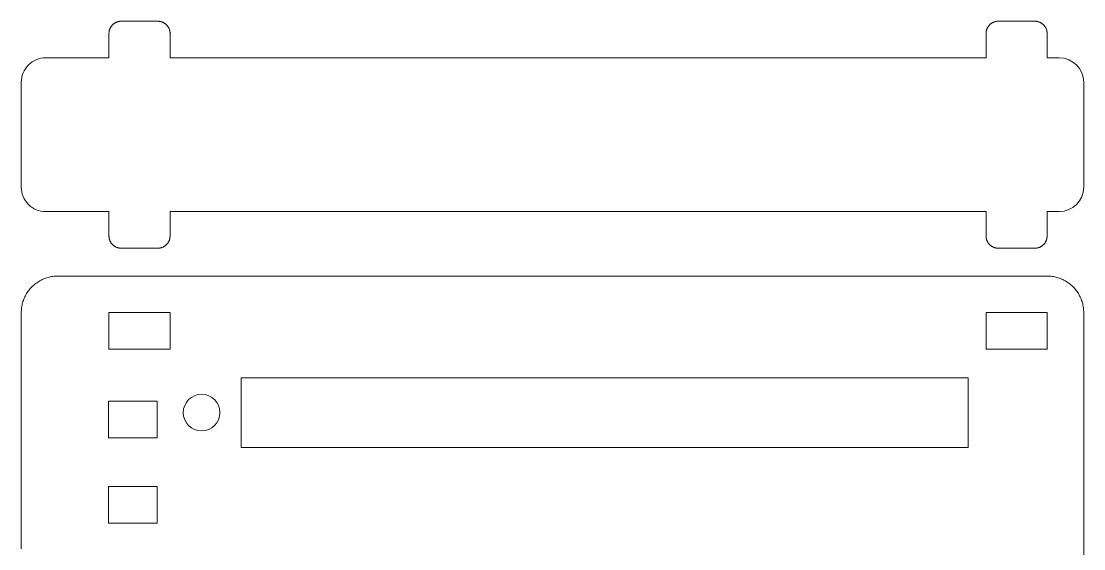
# Model space of a CAD drawing. Header units: millimetres. Extents: x 0 to 177, y 0 to 92.
# Drawn here: x 0 to 87, y 48.3 to 91.5 of the extents above; entities that cross this region are included whole.
import ezdxf

# ---------------------------------------------------------------- set-up
doc = ezdxf.new("R2010")
doc.units = ezdxf.units.MM
doc.header["$MEASUREMENT"] = 0
doc.layers.add('layer 1', color=7, linetype='Continuous')

msp = doc.modelspace()

# ---------------------------------------------------------------- linework, layer by layer
at = {"layer": 'layer 1', "lineweight": 9}
for points in [[(7.607, 91.3591), (7.607, 91.3591), (7.5794, 91.3389), (7.5794, 91.3389)], [(7.6352, 91.3783), (7.6352, 91.3783), (7.607, 91.3591), (7.607, 91.3591)], [(7.6641, 91.3965), (7.6641, 91.3965), (7.6352, 91.3783), (7.6352, 91.3783)], [(7.6935, 91.4138), (7.6935, 91.4138), (7.6641, 91.3965), (7.6641, 91.3965)], [(7.7236, 91.43), (7.7236, 91.43), (7.6935, 91.4138), (7.6935, 91.4138)], [(7.7542, 91.4452), (7.7542, 91.4452), (7.7236, 91.43), (7.7236, 91.43)], [(7.7852, 91.4593), (7.7852, 91.4593), (7.7542, 91.4452), (7.7542, 91.4452)], [(7.8168, 91.4724), (7.8168, 91.4724), (7.7852, 91.4593), (7.7852, 91.4593)], [(7.8488, 91.4844), (7.8488, 91.4844), (7.8168, 91.4724), (7.8168, 91.4724)], [(7.8811, 91.4952), (7.8811, 91.4952), (7.8488, 91.4844), (7.8488, 91.4844)], [(7.9138, 91.505), (7.9138, 91.505), (7.8811, 91.4952), (7.8811, 91.4952)], [(7.9469, 91.5137), (7.9469, 91.5137), (7.9138, 91.505), (7.9138, 91.505)], [(7.9802, 91.5212), (7.9802, 91.5212), (7.9469, 91.5137), (7.9469, 91.5137)], [(8.0137, 91.5276), (8.0137, 91.5276), (7.9802, 91.5212), (7.9802, 91.5212)], [(8.0475, 91.5328), (8.0475, 91.5328), (8.0137, 91.5276), (8.0137, 91.5276)], [(8.0814, 91.5369), (8.0814, 91.5369), (8.0475, 91.5328), (8.0475, 91.5328)], [(8.1154, 91.5398), (8.1154, 91.5398), (8.0814, 91.5369), (8.0814, 91.5369)], [(8.1495, 91.5415), (8.1495, 91.5415), (8.1154, 91.5398), (8.1154, 91.5398)], [(8.1836, 91.5421), (8.1836, 91.5421), (8.1495, 91.5415), (8.1495, 91.5415)], [(11.1836, 91.5421), (11.1836, 91.5421), (8.1836, 91.5421), (8.1836, 91.5421)], [(11.2178, 91.5415), (11.2178, 91.5415), (11.1836, 91.5421), (11.1836, 91.5421)], [(11.2519, 91.5398), (11.2519, 91.5398), (11.2178, 91.5415), (11.2178, 91.5415)], [(11.2859, 91.5369), (11.2859, 91.5369), (11.2519, 91.5398), (11.2519, 91.5398)], [(11.3198, 91.5328), (11.3198, 91.5328), (11.2859, 91.5369), (11.2859, 91.5369)], [(11.3535, 91.5276), (11.3535, 91.5276), (11.3198, 91.5328), (11.3198, 91.5328)], [(11.3871, 91.5212), (11.3871, 91.5212), (11.3535, 91.5276), (11.3535, 91.5276)], [(11.4204, 91.5137), (11.4204, 91.5137), (11.3871, 91.5212), (11.3871, 91.5212)], [(11.4534, 91.505), (11.4534, 91.505), (11.4204, 91.5137), (11.4204, 91.5137)], [(11.4862, 91.4952), (11.4862, 91.4952), (11.4534, 91.505), (11.4534, 91.505)], [(11.5185, 91.4844), (11.5185, 91.4844), (11.4862, 91.4952), (11.4862, 91.4952)], [(11.5505, 91.4724), (11.5505, 91.4724), (11.5185, 91.4844), (11.5185, 91.4844)], [(11.582, 91.4593), (11.582, 91.4593), (11.5505, 91.4724), (11.5505, 91.4724)], [(11.6131, 91.4452), (11.6131, 91.4452), (11.582, 91.4593), (11.582, 91.4593)], [(11.6437, 91.43), (11.6437, 91.43), (11.6131, 91.4452), (11.6131, 91.4452)], [(11.6737, 91.4138), (11.6737, 91.4138), (11.6437, 91.43), (11.6437, 91.43)], [(11.7032, 91.3965), (11.7032, 91.3965), (11.6737, 91.4138), (11.6737, 91.4138)], [(11.7321, 91.3783), (11.7321, 91.3783), (11.7032, 91.3965), (11.7032, 91.3965)], [(11.7603, 91.3591), (11.7603, 91.3591), (11.7321, 91.3783), (11.7321, 91.3783)], [(11.7879, 91.3389), (11.7879, 91.3389), (11.7603, 91.3591), (11.7603, 91.3591)], [(79.4234, 91.3591), (79.4234, 91.3591), (79.3958, 91.3389), (79.3958, 91.3389)], [(79.4516, 91.3783), (79.4516, 91.3783), (79.4234, 91.3591), (79.4234, 91.3591)], [(79.4805, 91.3965), (79.4805, 91.3965), (79.4516, 91.3783), (79.4516, 91.3783)], [(79.5099, 91.4138), (79.5099, 91.4138), (79.4805, 91.3965), (79.4805, 91.3965)], [(79.54, 91.43), (79.54, 91.43), (79.5099, 91.4138), (79.5099, 91.4138)], [(79.5706, 91.4452), (79.5706, 91.4452), (79.54, 91.43), (79.54, 91.43)], [(79.6016, 91.4593), (79.6016, 91.4593), (79.5706, 91.4452), (79.5706, 91.4452)], [(79.6332, 91.4724), (79.6332, 91.4724), (79.6016, 91.4593), (79.6016, 91.4593)], [(79.6652, 91.4844), (79.6652, 91.4844), (79.6332, 91.4724), (79.6332, 91.4724)], [(79.6975, 91.4952), (79.6975, 91.4952), (79.6652, 91.4844), (79.6652, 91.4844)], [(79.7303, 91.505), (79.7303, 91.505), (79.6975, 91.4952), (79.6975, 91.4952)], [(79.7633, 91.5137), (79.7633, 91.5137), (79.7303, 91.505), (79.7303, 91.505)], [(79.7966, 91.5212), (79.7966, 91.5212), (79.7633, 91.5137), (79.7633, 91.5137)], [(79.8301, 91.5276), (79.8301, 91.5276), (79.7966, 91.5212), (79.7966, 91.5212)], [(79.8639, 91.5328), (79.8639, 91.5328), (79.8301, 91.5276), (79.8301, 91.5276)], [(79.8978, 91.5369), (79.8978, 91.5369), (79.8639, 91.5328), (79.8639, 91.5328)], [(79.9318, 91.5398), (79.9318, 91.5398), (79.8978, 91.5369), (79.8978, 91.5369)], [(79.9659, 91.5415), (79.9659, 91.5415), (79.9318, 91.5398), (79.9318, 91.5398)], [(80, 91.5421), (80, 91.5421), (79.9659, 91.5415), (79.9659, 91.5415)], [(83, 91.5421), (83, 91.5421), (80, 91.5421), (80, 91.5421)], [(83.0342, 91.5415), (83.0342, 91.5415), (83, 91.5421), (83, 91.5421)], [(83.0683, 91.5398), (83.0683, 91.5398), (83.0342, 91.5415), (83.0342, 91.5415)], [(83.1023, 91.5369), (83.1023, 91.5369), (83.0683, 91.5398), (83.0683, 91.5398)], [(83.1362, 91.5328), (83.1362, 91.5328), (83.1023, 91.5369), (83.1023, 91.5369)], [(83.17, 91.5276), (83.17, 91.5276), (83.1362, 91.5328), (83.1362, 91.5328)], [(83.2035, 91.5212), (83.2035, 91.5212), (83.17, 91.5276), (83.17, 91.5276)], [(83.2368, 91.5137), (83.2368, 91.5137), (83.2035, 91.5212), (83.2035, 91.5212)], [(83.2698, 91.505), (83.2698, 91.505), (83.2368, 91.5137), (83.2368, 91.5137)], [(83.3026, 91.4952), (83.3026, 91.4952), (83.2698, 91.505), (83.2698, 91.505)], [(83.3349, 91.4844), (83.3349, 91.4844), (83.3026, 91.4952), (83.3026, 91.4952)], [(83.3669, 91.4724), (83.3669, 91.4724), (83.3349, 91.4844), (83.3349, 91.4844)], [(83.3985, 91.4593), (83.3985, 91.4593), (83.3669, 91.4724), (83.3669, 91.4724)], [(83.4295, 91.4452), (83.4295, 91.4452), (83.3985, 91.4593), (83.3985, 91.4593)], [(83.4601, 91.43), (83.4601, 91.43), (83.4295, 91.4452), (83.4295, 91.4452)], [(83.4902, 91.4138), (83.4902, 91.4138), (83.4601, 91.43), (83.4601, 91.43)], [(83.5196, 91.3965), (83.5196, 91.3965), (83.4902, 91.4138), (83.4902, 91.4138)], [(83.5485, 91.3783), (83.5485, 91.3783), (83.5196, 91.3965), (83.5196, 91.3965)], [(83.5767, 91.3591), (83.5767, 91.3591), (83.5485, 91.3783), (83.5485, 91.3783)], [(83.6043, 91.3389), (83.6043, 91.3389), (83.5767, 91.3591), (83.5767, 91.3591)], [(7.1842, 90.5762), (7.1842, 90.5762), (7.1836, 90.5421), (7.1836, 90.5421)], [(7.1836, 90.5421), (7.1836, 90.5421), (7.1836, 88.5421), (7.1836, 88.5421)], [(7.186, 90.6103), (7.186, 90.6103), (7.1842, 90.5762), (7.1842, 90.5762)], [(7.1889, 90.6444), (7.1889, 90.6444), (7.186, 90.6103), (7.186, 90.6103)], [(7.193, 90.6783), (7.193, 90.6783), (7.1889, 90.6444), (7.1889, 90.6444)], [(7.1982, 90.712), (7.1982, 90.712), (7.193, 90.6783), (7.193, 90.6783)], [(7.2046, 90.7456), (7.2046, 90.7456), (7.1982, 90.712), (7.1982, 90.712)], [(7.2121, 90.7789), (7.2121, 90.7789), (7.2046, 90.7456), (7.2046, 90.7456)], [(7.2207, 90.8119), (7.2207, 90.8119), (7.2121, 90.7789), (7.2121, 90.7789)], [(7.2305, 90.8446), (7.2305, 90.8446), (7.2207, 90.8119), (7.2207, 90.8119)], [(7.2414, 90.877), (7.2414, 90.877), (7.2305, 90.8446), (7.2305, 90.8446)], [(7.2534, 90.909), (7.2534, 90.909), (7.2414, 90.877), (7.2414, 90.877)], [(7.2664, 90.9405), (7.2664, 90.9405), (7.2534, 90.909), (7.2534, 90.909)], [(7.2806, 90.9716), (7.2806, 90.9716), (7.2664, 90.9405), (7.2664, 90.9405)], [(7.2958, 91.0022), (7.2958, 91.0022), (7.2806, 90.9716), (7.2806, 90.9716)], [(7.312, 91.0322), (7.312, 91.0322), (7.2958, 91.0022), (7.2958, 91.0022)], [(7.3292, 91.0617), (7.3292, 91.0617), (7.312, 91.0322), (7.312, 91.0322)], [(7.3475, 91.0906), (7.3475, 91.0906), (7.3292, 91.0617), (7.3292, 91.0617)], [(7.3667, 91.1188), (7.3667, 91.1188), (7.3475, 91.0906), (7.3475, 91.0906)], [(7.3868, 91.1463), (7.3868, 91.1463), (7.3667, 91.1188), (7.3667, 91.1188)], [(7.4079, 91.1732), (7.4079, 91.1732), (7.3868, 91.1463), (7.3868, 91.1463)], [(7.4299, 91.1993), (7.4299, 91.1993), (7.4079, 91.1732), (7.4079, 91.1732)], [(7.4528, 91.2247), (7.4528, 91.2247), (7.4299, 91.1993), (7.4299, 91.1993)], [(7.4765, 91.2492), (7.4765, 91.2492), (7.4528, 91.2247), (7.4528, 91.2247)], [(7.5011, 91.2729), (7.5011, 91.2729), (7.4765, 91.2492), (7.4765, 91.2492)], [(7.5264, 91.2958), (7.5264, 91.2958), (7.5011, 91.2729), (7.5011, 91.2729)], [(7.5526, 91.3178), (7.5526, 91.3178), (7.5264, 91.2958), (7.5264, 91.2958)], [(7.5794, 91.3389), (7.5794, 91.3389), (7.5526, 91.3178), (7.5526, 91.3178)], [(11.8147, 91.3178), (11.8147, 91.3178), (11.7879, 91.3389), (11.7879, 91.3389)], [(11.8408, 91.2958), (11.8408, 91.2958), (11.8147, 91.3178), (11.8147, 91.3178)], [(11.8662, 91.2729), (11.8662, 91.2729), (11.8408, 91.2958), (11.8408, 91.2958)], [(11.8907, 91.2492), (11.8907, 91.2492), (11.8662, 91.2729), (11.8662, 91.2729)], [(11.9145, 91.2247), (11.9145, 91.2247), (11.8907, 91.2492), (11.8907, 91.2492)], [(11.9374, 91.1993), (11.9374, 91.1993), (11.9145, 91.2247), (11.9145, 91.2247)], [(11.9594, 91.1732), (11.9594, 91.1732), (11.9374, 91.1993), (11.9374, 91.1993)], [(11.9804, 91.1463), (11.9804, 91.1463), (11.9594, 91.1732), (11.9594, 91.1732)], [(12.0006, 91.1188), (12.0006, 91.1188), (11.9804, 91.1463), (11.9804, 91.1463)], [(12.0198, 91.0906), (12.0198, 91.0906), (12.0006, 91.1188), (12.0006, 91.1188)], [(12.0381, 91.0617), (12.0381, 91.0617), (12.0198, 91.0906), (12.0198, 91.0906)], [(12.0553, 91.0322), (12.0553, 91.0322), (12.0381, 91.0617), (12.0381, 91.0617)], [(12.0715, 91.0022), (12.0715, 91.0022), (12.0553, 91.0322), (12.0553, 91.0322)], [(12.0867, 90.9716), (12.0867, 90.9716), (12.0715, 91.0022), (12.0715, 91.0022)], [(12.1009, 90.9405), (12.1009, 90.9405), (12.0867, 90.9716), (12.0867, 90.9716)], [(12.1139, 90.909), (12.1139, 90.909), (12.1009, 90.9405), (12.1009, 90.9405)], [(12.1259, 90.877), (12.1259, 90.877), (12.1139, 90.909), (12.1139, 90.909)], [(12.1368, 90.8446), (12.1368, 90.8446), (12.1259, 90.877), (12.1259, 90.877)], [(12.1466, 90.8119), (12.1466, 90.8119), (12.1368, 90.8446), (12.1368, 90.8446)], [(12.1552, 90.7789), (12.1552, 90.7789), (12.1466, 90.8119), (12.1466, 90.8119)], [(12.1627, 90.7456), (12.1627, 90.7456), (12.1552, 90.7789), (12.1552, 90.7789)], [(12.1691, 90.712), (12.1691, 90.712), (12.1627, 90.7456), (12.1627, 90.7456)], [(12.1743, 90.6783), (12.1743, 90.6783), (12.1691, 90.712), (12.1691, 90.712)], [(12.1784, 90.6444), (12.1784, 90.6444), (12.1743, 90.6783), (12.1743, 90.6783)], [(12.1813, 90.6103), (12.1813, 90.6103), (12.1784, 90.6444), (12.1784, 90.6444)], [(12.1831, 90.5762), (12.1831, 90.5762), (12.1813, 90.6103), (12.1813, 90.6103)], [(12.1836, 90.5421), (12.1836, 90.5421), (12.1831, 90.5762), (12.1831, 90.5762)], [(12.1836, 88.5421), (12.1836, 88.5421), (12.1836, 90.5421), (12.1836, 90.5421)], [(79.0006, 90.5762), (79.0006, 90.5762), (79, 90.5421), (79, 90.5421)], [(79, 90.5421), (79, 90.5421), (79, 88.5421), (79, 88.5421)], [(79.0024, 90.6103), (79.0024, 90.6103), (79.0006, 90.5762), (79.0006, 90.5762)], [(79.0053, 90.6444), (79.0053, 90.6444), (79.0024, 90.6103), (79.0024, 90.6103)], [(79.0094, 90.6783), (79.0094, 90.6783), (79.0053, 90.6444), (79.0053, 90.6444)], [(79.0146, 90.712), (79.0146, 90.712), (79.0094, 90.6783), (79.0094, 90.6783)], [(79.021, 90.7456), (79.021, 90.7456), (79.0146, 90.712), (79.0146, 90.712)], [(79.0285, 90.7789), (79.0285, 90.7789), (79.021, 90.7456), (79.021, 90.7456)], [(79.0371, 90.8119), (79.0371, 90.8119), (79.0285, 90.7789), (79.0285, 90.7789)], [(79.0469, 90.8446), (79.0469, 90.8446), (79.0371, 90.8119), (79.0371, 90.8119)], [(79.0578, 90.877), (79.0578, 90.877), (79.0469, 90.8446), (79.0469, 90.8446)], [(79.0698, 90.909), (79.0698, 90.909), (79.0578, 90.877), (79.0578, 90.877)], [(79.0828, 90.9405), (79.0828, 90.9405), (79.0698, 90.909), (79.0698, 90.909)], [(79.097, 90.9716), (79.097, 90.9716), (79.0828, 90.9405), (79.0828, 90.9405)], [(79.1122, 91.0022), (79.1122, 91.0022), (79.097, 90.9716), (79.097, 90.9716)], [(79.1284, 91.0322), (79.1284, 91.0322), (79.1122, 91.0022), (79.1122, 91.0022)], [(79.1456, 91.0617), (79.1456, 91.0617), (79.1284, 91.0322), (79.1284, 91.0322)], [(79.1639, 91.0906), (79.1639, 91.0906), (79.1456, 91.0617), (79.1456, 91.0617)], [(79.1831, 91.1188), (79.1831, 91.1188), (79.1639, 91.0906), (79.1639, 91.0906)], [(79.2032, 91.1463), (79.2032, 91.1463), (79.1831, 91.1188), (79.1831, 91.1188)], [(79.2243, 91.1732), (79.2243, 91.1732), (79.2032, 91.1463), (79.2032, 91.1463)], [(79.2463, 91.1993), (79.2463, 91.1993), (79.2243, 91.1732), (79.2243, 91.1732)], [(79.2692, 91.2247), (79.2692, 91.2247), (79.2463, 91.1993), (79.2463, 91.1993)], [(79.2929, 91.2492), (79.2929, 91.2492), (79.2692, 91.2247), (79.2692, 91.2247)], [(79.3175, 91.2729), (79.3175, 91.2729), (79.2929, 91.2492), (79.2929, 91.2492)], [(79.3428, 91.2958), (79.3428, 91.2958), (79.3175, 91.2729), (79.3175, 91.2729)], [(79.369, 91.3178), (79.369, 91.3178), (79.3428, 91.2958), (79.3428, 91.2958)], [(79.3958, 91.3389), (79.3958, 91.3389), (79.369, 91.3178), (79.369, 91.3178)], [(83.6311, 91.3178), (83.6311, 91.3178), (83.6043, 91.3389), (83.6043, 91.3389)], [(83.6573, 91.2958), (83.6573, 91.2958), (83.6311, 91.3178), (83.6311, 91.3178)], [(83.6826, 91.2729), (83.6826, 91.2729), (83.6573, 91.2958), (83.6573, 91.2958)], [(83.7072, 91.2492), (83.7072, 91.2492), (83.6826, 91.2729), (83.6826, 91.2729)], [(83.7309, 91.2247), (83.7309, 91.2247), (83.7072, 91.2492), (83.7072, 91.2492)], [(83.7538, 91.1993), (83.7538, 91.1993), (83.7309, 91.2247), (83.7309, 91.2247)], [(83.7758, 91.1732), (83.7758, 91.1732), (83.7538, 91.1993), (83.7538, 91.1993)], [(83.7969, 91.1463), (83.7969, 91.1463), (83.7758, 91.1732), (83.7758, 91.1732)], [(83.817, 91.1188), (83.817, 91.1188), (83.7969, 91.1463), (83.7969, 91.1463)], [(83.8362, 91.0906), (83.8362, 91.0906), (83.817, 91.1188), (83.817, 91.1188)], [(83.8545, 91.0617), (83.8545, 91.0617), (83.8362, 91.0906), (83.8362, 91.0906)], [(83.8717, 91.0322), (83.8717, 91.0322), (83.8545, 91.0617), (83.8545, 91.0617)], [(83.8879, 91.0022), (83.8879, 91.0022), (83.8717, 91.0322), (83.8717, 91.0322)], [(83.9031, 90.9716), (83.9031, 90.9716), (83.8879, 91.0022), (83.8879, 91.0022)], [(83.9173, 90.9405), (83.9173, 90.9405), (83.9031, 90.9716), (83.9031, 90.9716)], [(83.9303, 90.909), (83.9303, 90.909), (83.9173, 90.9405), (83.9173, 90.9405)], [(83.9423, 90.877), (83.9423, 90.877), (83.9303, 90.909), (83.9303, 90.909)], [(83.9532, 90.8446), (83.9532, 90.8446), (83.9423, 90.877), (83.9423, 90.877)], [(83.963, 90.8119), (83.963, 90.8119), (83.9532, 90.8446), (83.9532, 90.8446)], [(83.9716, 90.7789), (83.9716, 90.7789), (83.963, 90.8119), (83.963, 90.8119)], [(83.9791, 90.7456), (83.9791, 90.7456), (83.9716, 90.7789), (83.9716, 90.7789)], [(83.9855, 90.712), (83.9855, 90.712), (83.9791, 90.7456), (83.9791, 90.7456)], [(83.9907, 90.6783), (83.9907, 90.6783), (83.9855, 90.712), (83.9855, 90.712)], [(83.9948, 90.6444), (83.9948, 90.6444), (83.9907, 90.6783), (83.9907, 90.6783)], [(83.9977, 90.6103), (83.9977, 90.6103), (83.9948, 90.6444), (83.9948, 90.6444)], [(83.9995, 90.5762), (83.9995, 90.5762), (83.9977, 90.6103), (83.9977, 90.6103)], [(84, 90.5421), (84, 90.5421), (83.9995, 90.5762), (83.9995, 90.5762)], [(84, 88.5421), (84, 88.5421), (84, 90.5421), (84, 90.5421)], [(7.1836, 88.5421), (7.1836, 88.5421), (2.0001, 88.5421), (2.0001, 88.5421)], [(79, 88.5421), (79, 88.5421), (12.1836, 88.5421), (12.1836, 88.5421)], [(85.0001, 88.5421), (85.0001, 88.5421), (84, 88.5421), (84, 88.5421)], [(87.0001, 86.5421), (87.0001, 87.6467), (86.1046, 88.5421), (85.0001, 88.5421)], [(0.0001, 86.5421), (0.0001, 86.5421), (0, 77.9421), (0, 77.9421)], [(87, 77.9421), (87, 77.9421), (87.0001, 86.5421), (87.0001, 86.5421)], [(85, 75.9421), (86.1046, 75.9421), (87, 76.8375), (87, 77.9421)], [(2, 75.9421), (2, 75.9421), (7.1836, 75.9421), (7.1836, 75.9421)], [(7.1836, 75.9421), (7.1836, 75.9421), (7.1836, 73.9421), (7.1836, 73.9421)], [(12.1836, 73.9421), (12.1836, 73.9421), (12.1836, 75.9421), (12.1836, 75.9421)], [(12.1836, 75.9421), (12.1836, 75.9421), (79, 75.9421), (79, 75.9421)], [(79, 75.9421), (79, 75.9421), (79, 73.9421), (79, 73.9421)], [(84.0001, 73.9421), (84.0001, 73.9421), (84, 75.9421), (84, 75.9421)], [(84, 75.9421), (84, 75.9421), (85, 75.9421), (85, 75.9421)], [(7.1836, 73.9421), (7.1836, 73.9421), (7.1842, 73.908), (7.1842, 73.908)], [(7.1842, 73.908), (7.1842, 73.908), (7.186, 73.8739), (7.186, 73.8739)], [(7.186, 73.8739), (7.186, 73.8739), (7.1889, 73.8398), (7.1889, 73.8398)], [(7.1889, 73.8398), (7.1889, 73.8398), (7.193, 73.8059), (7.193, 73.8059)], [(7.193, 73.8059), (7.193, 73.8059), (7.1982, 73.7722), (7.1982, 73.7722)], [(7.1982, 73.7722), (7.1982, 73.7722), (7.2046, 73.7386), (7.2046, 73.7386)], [(7.2046, 73.7386), (7.2046, 73.7386), (7.2121, 73.7053), (7.2121, 73.7053)], [(7.2121, 73.7053), (7.2121, 73.7053), (7.2207, 73.6723), (7.2207, 73.6723)], [(7.2207, 73.6723), (7.2207, 73.6723), (7.2305, 73.6396), (7.2305, 73.6396)], [(7.2305, 73.6396), (7.2305, 73.6396), (7.2414, 73.6072), (7.2414, 73.6072)], [(7.2414, 73.6072), (7.2414, 73.6072), (7.2534, 73.5752), (7.2534, 73.5752)], [(7.2534, 73.5752), (7.2534, 73.5752), (7.2664, 73.5437), (7.2664, 73.5437)], [(7.2664, 73.5437), (7.2664, 73.5437), (7.2806, 73.5126), (7.2806, 73.5126)], [(7.2806, 73.5126), (7.2806, 73.5126), (7.2958, 73.482), (7.2958, 73.482)], [(7.2958, 73.482), (7.2958, 73.482), (7.312, 73.452), (7.312, 73.452)], [(7.312, 73.452), (7.312, 73.452), (7.3292, 73.4225), (7.3292, 73.4225)], [(7.3292, 73.4225), (7.3292, 73.4225), (7.3475, 73.3936), (7.3475, 73.3936)], [(7.3475, 73.3936), (7.3475, 73.3936), (7.3667, 73.3654), (7.3667, 73.3654)], [(7.3667, 73.3654), (7.3667, 73.3654), (7.3868, 73.3379), (7.3868, 73.3379)], [(7.3868, 73.3379), (7.3868, 73.3379), (7.4079, 73.311), (7.4079, 73.311)], [(7.4079, 73.311), (7.4079, 73.311), (7.4299, 73.2849), (7.4299, 73.2849)], [(7.4299, 73.2849), (7.4299, 73.2849), (7.4528, 73.2595), (7.4528, 73.2595)], [(7.4528, 73.2595), (7.4528, 73.2595), (7.4765, 73.235), (7.4765, 73.235)], [(7.4765, 73.235), (7.4765, 73.235), (7.5011, 73.2113), (7.5011, 73.2113)], [(7.5011, 73.2113), (7.5011, 73.2113), (7.5264, 73.1884), (7.5264, 73.1884)], [(7.5264, 73.1884), (7.5264, 73.1884), (7.5526, 73.1664), (7.5526, 73.1664)], [(7.5526, 73.1664), (7.5526, 73.1664), (7.5794, 73.1453), (7.5794, 73.1453)], [(7.5794, 73.1453), (7.5794, 73.1453), (7.607, 73.1251), (7.607, 73.1251)], [(7.607, 73.1251), (7.607, 73.1251), (7.6352, 73.1059), (7.6352, 73.1059)], [(7.6352, 73.1059), (7.6352, 73.1059), (7.6641, 73.0877), (7.6641, 73.0877)], [(7.6641, 73.0877), (7.6641, 73.0877), (7.6935, 73.0704), (7.6935, 73.0704)], [(11.6737, 73.0704), (11.6737, 73.0704), (11.7032, 73.0877), (11.7032, 73.0877)], [(11.7032, 73.0877), (11.7032, 73.0877), (11.7321, 73.1059), (11.7321, 73.1059)], [(11.7321, 73.1059), (11.7321, 73.1059), (11.7603, 73.1251), (11.7603, 73.1251)], [(11.7603, 73.1251), (11.7603, 73.1251), (11.7879, 73.1453), (11.7879, 73.1453)], [(11.7879, 73.1453), (11.7879, 73.1453), (11.8147, 73.1664), (11.8147, 73.1664)], [(11.8147, 73.1664), (11.8147, 73.1664), (11.8408, 73.1884), (11.8408, 73.1884)], [(11.8408, 73.1884), (11.8408, 73.1884), (11.8662, 73.2113), (11.8662, 73.2113)], [(11.8662, 73.2113), (11.8662, 73.2113), (11.8907, 73.235), (11.8907, 73.235)], [(11.8907, 73.235), (11.8907, 73.235), (11.9145, 73.2595), (11.9145, 73.2595)], [(11.9145, 73.2595), (11.9145, 73.2595), (11.9374, 73.2849), (11.9374, 73.2849)], [(11.9374, 73.2849), (11.9374, 73.2849), (11.9594, 73.311), (11.9594, 73.311)], [(11.9594, 73.311), (11.9594, 73.311), (11.9804, 73.3379), (11.9804, 73.3379)], [(11.9804, 73.3379), (11.9804, 73.3379), (12.0006, 73.3654), (12.0006, 73.3654)], [(12.0006, 73.3654), (12.0006, 73.3654), (12.0198, 73.3936), (12.0198, 73.3936)], [(12.0198, 73.3936), (12.0198, 73.3936), (12.0381, 73.4225), (12.0381, 73.4225)], [(12.0381, 73.4225), (12.0381, 73.4225), (12.0553, 73.452), (12.0553, 73.452)], [(12.0553, 73.452), (12.0553, 73.452), (12.0715, 73.482), (12.0715, 73.482)], [(12.0715, 73.482), (12.0715, 73.482), (12.0867, 73.5126), (12.0867, 73.5126)], [(12.0867, 73.5126), (12.0867, 73.5126), (12.1009, 73.5437), (12.1009, 73.5437)], [(12.1009, 73.5437), (12.1009, 73.5437), (12.1139, 73.5752), (12.1139, 73.5752)], [(12.1139, 73.5752), (12.1139, 73.5752), (12.1259, 73.6072), (12.1259, 73.6072)], [(12.1259, 73.6072), (12.1259, 73.6072), (12.1368, 73.6396), (12.1368, 73.6396)], [(12.1368, 73.6396), (12.1368, 73.6396), (12.1466, 73.6723), (12.1466, 73.6723)], [(12.1466, 73.6723), (12.1466, 73.6723), (12.1552, 73.7053), (12.1552, 73.7053)], [(12.1552, 73.7053), (12.1552, 73.7053), (12.1627, 73.7386), (12.1627, 73.7386)], [(12.1627, 73.7386), (12.1627, 73.7386), (12.1691, 73.7722), (12.1691, 73.7722)], [(12.1691, 73.7722), (12.1691, 73.7722), (12.1743, 73.8059), (12.1743, 73.8059)], [(12.1743, 73.8059), (12.1743, 73.8059), (12.1784, 73.8398), (12.1784, 73.8398)], [(12.1784, 73.8398), (12.1784, 73.8398), (12.1813, 73.8739), (12.1813, 73.8739)], [(12.1813, 73.8739), (12.1813, 73.8739), (12.1831, 73.908), (12.1831, 73.908)], [(12.1831, 73.908), (12.1831, 73.908), (12.1836, 73.9421), (12.1836, 73.9421)], [(79, 73.9421), (79, 73.9421), (79.0006, 73.908), (79.0006, 73.908)], [(79.0006, 73.908), (79.0006, 73.908), (79.0024, 73.8739), (79.0024, 73.8739)], [(79.0024, 73.8739), (79.0024, 73.8739), (79.0053, 73.8398), (79.0053, 73.8398)], [(79.0053, 73.8398), (79.0053, 73.8398), (79.0094, 73.8059), (79.0094, 73.8059)], [(79.0094, 73.8059), (79.0094, 73.8059), (79.0146, 73.7722), (79.0146, 73.7722)], [(79.0146, 73.7722), (79.0146, 73.7722), (79.021, 73.7386), (79.021, 73.7386)], [(79.021, 73.7386), (79.021, 73.7386), (79.0285, 73.7053), (79.0285, 73.7053)], [(79.0285, 73.7053), (79.0285, 73.7053), (79.0371, 73.6723), (79.0371, 73.6723)], [(79.0371, 73.6723), (79.0371, 73.6723), (79.0469, 73.6396), (79.0469, 73.6396)], [(79.0469, 73.6396), (79.0469, 73.6396), (79.0578, 73.6072), (79.0578, 73.6072)], [(79.0578, 73.6072), (79.0578, 73.6072), (79.0698, 73.5752), (79.0698, 73.5752)], [(79.0698, 73.5752), (79.0698, 73.5752), (79.0828, 73.5437), (79.0828, 73.5437)], [(79.0828, 73.5437), (79.0828, 73.5437), (79.097, 73.5126), (79.097, 73.5126)], [(79.097, 73.5126), (79.097, 73.5126), (79.1122, 73.482), (79.1122, 73.482)], [(79.1122, 73.482), (79.1122, 73.482), (79.1284, 73.452), (79.1284, 73.452)], [(79.1284, 73.452), (79.1284, 73.452), (79.1456, 73.4225), (79.1456, 73.4225)], [(79.1456, 73.4225), (79.1456, 73.4225), (79.1639, 73.3936), (79.1639, 73.3936)], [(79.1639, 73.3936), (79.1639, 73.3936), (79.1831, 73.3654), (79.1831, 73.3654)], [(79.1831, 73.3654), (79.1831, 73.3654), (79.2032, 73.3379), (79.2032, 73.3379)], [(79.2032, 73.3379), (79.2032, 73.3379), (79.2243, 73.311), (79.2243, 73.311)], [(79.2243, 73.311), (79.2243, 73.311), (79.2463, 73.2849), (79.2463, 73.2849)], [(79.2463, 73.2849), (79.2463, 73.2849), (79.2692, 73.2595), (79.2692, 73.2595)], [(79.2692, 73.2595), (79.2692, 73.2595), (79.2929, 73.235), (79.2929, 73.235)], [(79.2929, 73.235), (79.2929, 73.235), (79.3175, 73.2113), (79.3175, 73.2113)], [(79.3175, 73.2113), (79.3175, 73.2113), (79.3428, 73.1884), (79.3428, 73.1884)], [(79.3428, 73.1884), (79.3428, 73.1884), (79.369, 73.1664), (79.369, 73.1664)], [(79.369, 73.1664), (79.369, 73.1664), (79.3958, 73.1453), (79.3958, 73.1453)], [(79.3958, 73.1453), (79.3958, 73.1453), (79.4234, 73.1251), (79.4234, 73.1251)], [(79.4234, 73.1251), (79.4234, 73.1251), (79.4516, 73.1059), (79.4516, 73.1059)], [(79.4516, 73.1059), (79.4516, 73.1059), (79.4805, 73.0877), (79.4805, 73.0877)], [(79.4805, 73.0877), (79.4805, 73.0877), (79.5099, 73.0704), (79.5099, 73.0704)], [(83.4902, 73.0704), (83.4902, 73.0704), (83.5196, 73.0877), (83.5196, 73.0877)], [(83.5196, 73.0877), (83.5196, 73.0877), (83.5485, 73.1059), (83.5485, 73.1059)], [(83.5485, 73.1059), (83.5485, 73.1059), (83.5767, 73.1251), (83.5767, 73.1251)], [(83.5767, 73.1251), (83.5767, 73.1251), (83.6043, 73.1453), (83.6043, 73.1453)], [(83.6043, 73.1453), (83.6043, 73.1453), (83.6311, 73.1664), (83.6311, 73.1664)], [(83.6311, 73.1664), (83.6311, 73.1664), (83.6573, 73.1884), (83.6573, 73.1884)], [(83.6573, 73.1884), (83.6573, 73.1884), (83.6826, 73.2113), (83.6826, 73.2113)], [(83.6826, 73.2113), (83.6826, 73.2113), (83.7072, 73.235), (83.7072, 73.235)], [(83.7072, 73.235), (83.7072, 73.235), (83.7309, 73.2595), (83.7309, 73.2595)], [(83.7309, 73.2595), (83.7309, 73.2595), (83.7538, 73.2849), (83.7538, 73.2849)], [(83.7538, 73.2849), (83.7538, 73.2849), (83.7758, 73.311), (83.7758, 73.311)], [(83.7758, 73.311), (83.7758, 73.311), (83.7969, 73.3379), (83.7969, 73.3379)], [(83.7969, 73.3379), (83.7969, 73.3379), (83.817, 73.3654), (83.817, 73.3654)], [(83.817, 73.3654), (83.817, 73.3654), (83.8362, 73.3936), (83.8362, 73.3936)], [(83.8362, 73.3936), (83.8362, 73.3936), (83.8545, 73.4225), (83.8545, 73.4225)], [(83.8545, 73.4225), (83.8545, 73.4225), (83.8717, 73.452), (83.8717, 73.452)], [(83.8717, 73.452), (83.8717, 73.452), (83.8879, 73.482), (83.8879, 73.482)], [(83.8879, 73.482), (83.8879, 73.482), (83.9031, 73.5126), (83.9031, 73.5126)], [(83.9031, 73.5126), (83.9031, 73.5126), (83.9173, 73.5437), (83.9173, 73.5437)], [(83.9173, 73.5437), (83.9173, 73.5437), (83.9303, 73.5752), (83.9303, 73.5752)], [(83.9303, 73.5752), (83.9303, 73.5752), (83.9423, 73.6072), (83.9423, 73.6072)], [(83.9423, 73.6072), (83.9423, 73.6072), (83.9532, 73.6396), (83.9532, 73.6396)], [(83.9532, 73.6396), (83.9532, 73.6396), (83.963, 73.6723), (83.963, 73.6723)], [(83.963, 73.6723), (83.963, 73.6723), (83.9716, 73.7053), (83.9716, 73.7053)], [(83.9716, 73.7053), (83.9716, 73.7053), (83.9791, 73.7386), (83.9791, 73.7386)], [(83.9791, 73.7386), (83.9791, 73.7386), (83.9855, 73.7722), (83.9855, 73.7722)], [(83.9855, 73.7722), (83.9855, 73.7722), (83.9907, 73.8059), (83.9907, 73.8059)], [(83.9907, 73.8059), (83.9907, 73.8059), (83.9948, 73.8398), (83.9948, 73.8398)], [(83.9948, 73.8398), (83.9948, 73.8398), (83.9977, 73.8739), (83.9977, 73.8739)], [(83.9977, 73.8739), (83.9977, 73.8739), (83.9995, 73.908), (83.9995, 73.908)], [(83.9995, 73.908), (83.9995, 73.908), (84.0001, 73.9421), (84.0001, 73.9421)], [(7.6935, 73.0704), (7.6935, 73.0704), (7.7236, 73.0542), (7.7236, 73.0542)], [(7.7236, 73.0542), (7.7236, 73.0542), (7.7542, 73.039), (7.7542, 73.039)], [(7.7542, 73.039), (7.7542, 73.039), (7.7852, 73.0249), (7.7852, 73.0249)], [(7.7852, 73.0249), (7.7852, 73.0249), (7.8168, 73.0118), (7.8168, 73.0118)], [(7.8168, 73.0118), (7.8168, 73.0118), (7.8488, 72.9998), (7.8488, 72.9998)], [(7.8488, 72.9998), (7.8488, 72.9998), (7.8811, 72.989), (7.8811, 72.989)], [(7.8811, 72.989), (7.8811, 72.989), (7.9138, 72.9792), (7.9138, 72.9792)], [(7.9138, 72.9792), (7.9138, 72.9792), (7.9469, 72.9705), (7.9469, 72.9705)], [(7.9469, 72.9705), (7.9469, 72.9705), (7.9802, 72.963), (7.9802, 72.963)], [(7.9802, 72.963), (7.9802, 72.963), (8.0137, 72.9566), (8.0137, 72.9566)], [(8.0137, 72.9566), (8.0137, 72.9566), (8.0475, 72.9514), (8.0475, 72.9514)], [(8.0475, 72.9514), (8.0475, 72.9514), (8.0814, 72.9473), (8.0814, 72.9473)], [(8.0814, 72.9473), (8.0814, 72.9473), (8.1154, 72.9444), (8.1154, 72.9444)], [(8.1154, 72.9444), (8.1154, 72.9444), (8.1495, 72.9427), (8.1495, 72.9427)], [(8.1495, 72.9427), (8.1495, 72.9427), (8.1836, 72.9421), (8.1836, 72.9421)], [(8.1836, 72.9421), (8.1836, 72.9421), (11.1836, 72.9421), (11.1836, 72.9421)], [(11.1836, 72.9421), (11.1836, 72.9421), (11.2178, 72.9427), (11.2178, 72.9427)], [(11.2178, 72.9427), (11.2178, 72.9427), (11.2519, 72.9444), (11.2519, 72.9444)], [(11.2519, 72.9444), (11.2519, 72.9444), (11.2859, 72.9473), (11.2859, 72.9473)], [(11.2859, 72.9473), (11.2859, 72.9473), (11.3198, 72.9514), (11.3198, 72.9514)], [(11.3198, 72.9514), (11.3198, 72.9514), (11.3535, 72.9566), (11.3535, 72.9566)], [(11.3535, 72.9566), (11.3535, 72.9566), (11.3871, 72.963), (11.3871, 72.963)], [(11.3871, 72.963), (11.3871, 72.963), (11.4204, 72.9705), (11.4204, 72.9705)], [(11.4204, 72.9705), (11.4204, 72.9705), (11.4534, 72.9792), (11.4534, 72.9792)], [(11.4534, 72.9792), (11.4534, 72.9792), (11.4862, 72.989), (11.4862, 72.989)], [(11.4862, 72.989), (11.4862, 72.989), (11.5185, 72.9998), (11.5185, 72.9998)], [(11.5185, 72.9998), (11.5185, 72.9998), (11.5505, 73.0118), (11.5505, 73.0118)], [(11.5505, 73.0118), (11.5505, 73.0118), (11.582, 73.0249), (11.582, 73.0249)], [(11.582, 73.0249), (11.582, 73.0249), (11.6131, 73.039), (11.6131, 73.039)], [(11.6131, 73.039), (11.6131, 73.039), (11.6437, 73.0542), (11.6437, 73.0542)], [(11.6437, 73.0542), (11.6437, 73.0542), (11.6737, 73.0704), (11.6737, 73.0704)], [(79.5099, 73.0704), (79.5099, 73.0704), (79.54, 73.0542), (79.54, 73.0542)], [(79.54, 73.0542), (79.54, 73.0542), (79.5706, 73.039), (79.5706, 73.039)], [(79.5706, 73.039), (79.5706, 73.039), (79.6016, 73.0249), (79.6016, 73.0249)], [(79.6016, 73.0249), (79.6016, 73.0249), (79.6332, 73.0118), (79.6332, 73.0118)], [(79.6332, 73.0118), (79.6332, 73.0118), (79.6652, 72.9998), (79.6652, 72.9998)], [(79.6652, 72.9998), (79.6652, 72.9998), (79.6975, 72.989), (79.6975, 72.989)], [(79.6975, 72.989), (79.6975, 72.989), (79.7303, 72.9792), (79.7303, 72.9792)], [(79.7303, 72.9792), (79.7303, 72.9792), (79.7633, 72.9705), (79.7633, 72.9705)], [(79.7633, 72.9705), (79.7633, 72.9705), (79.7966, 72.963), (79.7966, 72.963)], [(79.7966, 72.963), (79.7966, 72.963), (79.8301, 72.9566), (79.8301, 72.9566)], [(79.8301, 72.9566), (79.8301, 72.9566), (79.8639, 72.9514), (79.8639, 72.9514)], [(79.8639, 72.9514), (79.8639, 72.9514), (79.8978, 72.9473), (79.8978, 72.9473)], [(79.8978, 72.9473), (79.8978, 72.9473), (79.9318, 72.9444), (79.9318, 72.9444)], [(79.9318, 72.9444), (79.9318, 72.9444), (79.9659, 72.9427), (79.9659, 72.9427)], [(79.9659, 72.9427), (79.9659, 72.9427), (80, 72.9421), (80, 72.9421)], [(80, 72.9421), (80, 72.9421), (83.0001, 72.9421), (83.0001, 72.9421)], [(83.0001, 72.9421), (83.0001, 72.9421), (83.0342, 72.9427), (83.0342, 72.9427)], [(83.0342, 72.9427), (83.0342, 72.9427), (83.0683, 72.9444), (83.0683, 72.9444)], [(83.0683, 72.9444), (83.0683, 72.9444), (83.1023, 72.9473), (83.1023, 72.9473)], [(83.1023, 72.9473), (83.1023, 72.9473), (83.1362, 72.9514), (83.1362, 72.9514)], [(83.1362, 72.9514), (83.1362, 72.9514), (83.17, 72.9566), (83.17, 72.9566)], [(83.17, 72.9566), (83.17, 72.9566), (83.2035, 72.963), (83.2035, 72.963)], [(83.2035, 72.963), (83.2035, 72.963), (83.2368, 72.9705), (83.2368, 72.9705)], [(83.2368, 72.9705), (83.2368, 72.9705), (83.2698, 72.9792), (83.2698, 72.9792)], [(83.2698, 72.9792), (83.2698, 72.9792), (83.3026, 72.989), (83.3026, 72.989)], [(83.3026, 72.989), (83.3026, 72.989), (83.3349, 72.9998), (83.3349, 72.9998)], [(83.3349, 72.9998), (83.3349, 72.9998), (83.3669, 73.0118), (83.3669, 73.0118)], [(83.3669, 73.0118), (83.3669, 73.0118), (83.3985, 73.0249), (83.3985, 73.0249)], [(83.3985, 73.0249), (83.3985, 73.0249), (83.4295, 73.039), (83.4295, 73.039)], [(83.4295, 73.039), (83.4295, 73.039), (83.4601, 73.0542), (83.4601, 73.0542)], [(83.4601, 73.0542), (83.4601, 73.0542), (83.4902, 73.0704), (83.4902, 73.0704)], [(1.9954, 70.4866), (1.9954, 70.4866), (1.8995, 70.4506), (1.8995, 70.4506)], [(2.0925, 70.5192), (2.0925, 70.5192), (1.9954, 70.4866), (1.9954, 70.4866)], [(2.1907, 70.5486), (2.1907, 70.5486), (2.0925, 70.5192), (2.0925, 70.5192)], [(2.2898, 70.5745), (2.2898, 70.5745), (2.1907, 70.5486), (2.1907, 70.5486)], [(2.3897, 70.5971), (2.3897, 70.5971), (2.2898, 70.5745), (2.2898, 70.5745)], [(2.4903, 70.6162), (2.4903, 70.6162), (2.3897, 70.5971), (2.3897, 70.5971)], [(2.5916, 70.6319), (2.5916, 70.6319), (2.4903, 70.6162), (2.4903, 70.6162)], [(2.6933, 70.6441), (2.6933, 70.6441), (2.5916, 70.6319), (2.5916, 70.6319)], [(2.7953, 70.6528), (2.7953, 70.6528), (2.6933, 70.6441), (2.6933, 70.6441)], [(2.8976, 70.6581), (2.8976, 70.6581), (2.7953, 70.6528), (2.7953, 70.6528)], [(3, 70.6598), (3, 70.6598), (2.8976, 70.6581), (2.8976, 70.6581)], [(84, 70.6598), (84, 70.6598), (3, 70.6598), (3, 70.6598)], [(84.1025, 70.6581), (84.1025, 70.6581), (84, 70.6598), (84, 70.6598)], [(84.2048, 70.6528), (84.2048, 70.6528), (84.1025, 70.6581), (84.1025, 70.6581)], [(84.3068, 70.6441), (84.3068, 70.6441), (84.2048, 70.6528), (84.2048, 70.6528)], [(84.4085, 70.6319), (84.4085, 70.6319), (84.3068, 70.6441), (84.3068, 70.6441)], [(84.5098, 70.6162), (84.5098, 70.6162), (84.4085, 70.6319), (84.4085, 70.6319)], [(84.6104, 70.5971), (84.6104, 70.5971), (84.5098, 70.6162), (84.5098, 70.6162)], [(84.7103, 70.5745), (84.7103, 70.5745), (84.6104, 70.5971), (84.6104, 70.5971)], [(84.8094, 70.5486), (84.8094, 70.5486), (84.7103, 70.5745), (84.7103, 70.5745)], [(84.9076, 70.5192), (84.9076, 70.5192), (84.8094, 70.5486), (84.8094, 70.5486)], [(85.0047, 70.4866), (85.0047, 70.4866), (84.9076, 70.5192), (84.9076, 70.5192)], [(85.1006, 70.4506), (85.1006, 70.4506), (85.0047, 70.4866), (85.0047, 70.4866)], [(0.7389, 69.6314), (0.7389, 69.6314), (0.6729, 69.5531), (0.6729, 69.5531)], [(0.8075, 69.7075), (0.8075, 69.7075), (0.7389, 69.6314), (0.7389, 69.6314)], [(0.8787, 69.7811), (0.8787, 69.7811), (0.8075, 69.7075), (0.8075, 69.7075)], [(0.9524, 69.8523), (0.9524, 69.8523), (0.8787, 69.7811), (0.8787, 69.7811)], [(1.0284, 69.9209), (1.0284, 69.9209), (0.9524, 69.8523), (0.9524, 69.8523)], [(1.1068, 69.9869), (1.1068, 69.9869), (1.0284, 69.9209), (1.0284, 69.9209)], [(1.1873, 70.0502), (1.1873, 70.0502), (1.1068, 69.9869), (1.1068, 69.9869)], [(1.27, 70.1107), (1.27, 70.1107), (1.1873, 70.0502), (1.1873, 70.0502)], [(1.3547, 70.1683), (1.3547, 70.1683), (1.27, 70.1107), (1.27, 70.1107)], [(1.4413, 70.2231), (1.4413, 70.2231), (1.3547, 70.1683), (1.3547, 70.1683)], [(1.5297, 70.2748), (1.5297, 70.2748), (1.4413, 70.2231), (1.4413, 70.2231)], [(1.6199, 70.3235), (1.6199, 70.3235), (1.5297, 70.2748), (1.5297, 70.2748)], [(1.7116, 70.369), (1.7116, 70.369), (1.6199, 70.3235), (1.6199, 70.3235)], [(1.8048, 70.4114), (1.8048, 70.4114), (1.7116, 70.369), (1.7116, 70.369)], [(1.8995, 70.4506), (1.8995, 70.4506), (1.8048, 70.4114), (1.8048, 70.4114)], [(85.1953, 70.4114), (85.1953, 70.4114), (85.1006, 70.4506), (85.1006, 70.4506)], [(85.2885, 70.369), (85.2885, 70.369), (85.1953, 70.4114), (85.1953, 70.4114)], [(85.3802, 70.3235), (85.3802, 70.3235), (85.2885, 70.369), (85.2885, 70.369)], [(85.4704, 70.2748), (85.4704, 70.2748), (85.3802, 70.3235), (85.3802, 70.3235)], [(85.5588, 70.2231), (85.5588, 70.2231), (85.4704, 70.2748), (85.4704, 70.2748)], [(85.6454, 70.1683), (85.6454, 70.1683), (85.5588, 70.2231), (85.5588, 70.2231)], [(85.7301, 70.1107), (85.7301, 70.1107), (85.6454, 70.1683), (85.6454, 70.1683)], [(85.8128, 70.0502), (85.8128, 70.0502), (85.7301, 70.1107), (85.7301, 70.1107)], [(85.8933, 69.9869), (85.8933, 69.9869), (85.8128, 70.0502), (85.8128, 70.0502)], [(85.9717, 69.9209), (85.9717, 69.9209), (85.8933, 69.9869), (85.8933, 69.9869)], [(86.0477, 69.8523), (86.0477, 69.8523), (85.9717, 69.9209), (85.9717, 69.9209)], [(86.1214, 69.7811), (86.1214, 69.7811), (86.0477, 69.8523), (86.0477, 69.8523)], [(86.1926, 69.7075), (86.1926, 69.7075), (86.1214, 69.7811), (86.1214, 69.7811)], [(86.2612, 69.6314), (86.2612, 69.6314), (86.1926, 69.7075), (86.1926, 69.7075)], [(86.3272, 69.5531), (86.3272, 69.5531), (86.2612, 69.6314), (86.2612, 69.6314)], [(0.2092, 68.7604), (0.2092, 68.7604), (0.1733, 68.6644), (0.1733, 68.6644)], [(0.2484, 68.855), (0.2484, 68.855), (0.2092, 68.7604), (0.2092, 68.7604)], [(0.2908, 68.9483), (0.2908, 68.9483), (0.2484, 68.855), (0.2484, 68.855)], [(0.3364, 69.04), (0.3364, 69.04), (0.2908, 68.9483), (0.2908, 68.9483)], [(0.3851, 69.1301), (0.3851, 69.1301), (0.3364, 69.04), (0.3364, 69.04)], [(0.4368, 69.2186), (0.4368, 69.2186), (0.3851, 69.1301), (0.3851, 69.1301)], [(0.4915, 69.3052), (0.4915, 69.3052), (0.4368, 69.2186), (0.4368, 69.2186)], [(0.5491, 69.3898), (0.5491, 69.3898), (0.4915, 69.3052), (0.4915, 69.3052)], [(0.6096, 69.4725), (0.6096, 69.4725), (0.5491, 69.3898), (0.5491, 69.3898)], [(0.6729, 69.5531), (0.6729, 69.5531), (0.6096, 69.4725), (0.6096, 69.4725)], [(86.3905, 69.4725), (86.3905, 69.4725), (86.3272, 69.5531), (86.3272, 69.5531)], [(86.451, 69.3898), (86.451, 69.3898), (86.3905, 69.4725), (86.3905, 69.4725)], [(86.5086, 69.3052), (86.5086, 69.3052), (86.451, 69.3898), (86.451, 69.3898)], [(86.5633, 69.2186), (86.5633, 69.2186), (86.5086, 69.3052), (86.5086, 69.3052)], [(86.615, 69.1301), (86.615, 69.1301), (86.5633, 69.2186), (86.5633, 69.2186)], [(86.6637, 69.04), (86.6637, 69.04), (86.615, 69.1301), (86.615, 69.1301)], [(86.7093, 68.9483), (86.7093, 68.9483), (86.6637, 69.04), (86.6637, 69.04)], [(86.7517, 68.855), (86.7517, 68.855), (86.7093, 68.9483), (86.7093, 68.9483)], [(86.7909, 68.7604), (86.7909, 68.7604), (86.7517, 68.855), (86.7517, 68.855)], [(86.8268, 68.6644), (86.8268, 68.6644), (86.7909, 68.7604), (86.7909, 68.7604)], [(0.007, 67.8645), (0.007, 67.8645), (0.0018, 67.7622), (0.0018, 67.7622)], [(0.0158, 67.9666), (0.0158, 67.9666), (0.007, 67.8645), (0.007, 67.8645)], [(0.028, 68.0683), (0.028, 68.0683), (0.0158, 67.9666), (0.0158, 67.9666)], [(0.0437, 68.1695), (0.0437, 68.1695), (0.028, 68.0683), (0.028, 68.0683)], [(0.0628, 68.2702), (0.0628, 68.2702), (0.0437, 68.1695), (0.0437, 68.1695)], [(0.0853, 68.3701), (0.0853, 68.3701), (0.0628, 68.2702), (0.0628, 68.2702)], [(0.1113, 68.4692), (0.1113, 68.4692), (0.0853, 68.3701), (0.0853, 68.3701)], [(0.1406, 68.5673), (0.1406, 68.5673), (0.1113, 68.4692), (0.1113, 68.4692)], [(0.1733, 68.6644), (0.1733, 68.6644), (0.1406, 68.5673), (0.1406, 68.5673)], [(86.8595, 68.5673), (86.8595, 68.5673), (86.8268, 68.6644), (86.8268, 68.6644)], [(86.8888, 68.4692), (86.8888, 68.4692), (86.8595, 68.5673), (86.8595, 68.5673)], [(86.9148, 68.3701), (86.9148, 68.3701), (86.8888, 68.4692), (86.8888, 68.4692)], [(86.9373, 68.2702), (86.9373, 68.2702), (86.9148, 68.3701), (86.9148, 68.3701)], [(86.9564, 68.1695), (86.9564, 68.1695), (86.9373, 68.2702), (86.9373, 68.2702)], [(86.9721, 68.0683), (86.9721, 68.0683), (86.9564, 68.1695), (86.9564, 68.1695)], [(86.9843, 67.9666), (86.9843, 67.9666), (86.9721, 68.0683), (86.9721, 68.0683)], [(86.9931, 67.8645), (86.9931, 67.8645), (86.9843, 67.9666), (86.9843, 67.9666)], [(86.9983, 67.7622), (86.9983, 67.7622), (86.9931, 67.8645), (86.9931, 67.8645)], [(0.0018, 67.7622), (0.0018, 67.7622), (0, 67.6598), (0, 67.6598)], [(0, 67.6598), (0, 67.6598), (0, 48.3081), (0, 48.3081)], [(12.1836, 67.6598), (12.1836, 67.6598), (7.1836, 67.6598), (7.1836, 67.6598)], [(7.1836, 67.6598), (7.1836, 67.6598), (7.1836, 64.6598), (7.1836, 64.6598)], [(12.1836, 64.6598), (12.1836, 64.6598), (12.1836, 67.6598), (12.1836, 67.6598)], [(79, 64.6598), (79, 64.6598), (79, 67.6598), (79, 67.6598)], [(79, 67.6598), (79, 67.6598), (84, 67.6598), (84, 67.6598)], [(84, 67.6598), (84, 67.6598), (84, 64.6598), (84, 64.6598)], [(87, 67.6598), (87, 67.6598), (86.9983, 67.7622), (86.9983, 67.7622)], [(87, 67.6598), (87, 67.6598), (87, 67.6598), (87, 67.6598)], [(87, 2.9564), (87, 2.9564), (87, 67.6598), (87, 67.6598)], [(7.1836, 64.6598), (7.1836, 64.6598), (12.1836, 64.6598), (12.1836, 64.6598)], [(84, 64.6598), (84, 64.6598), (79, 64.6598), (79, 64.6598)], [(77.5335, 62.308), (77.5335, 62.308), (18, 62.308), (18, 62.308)], [(18, 62.308), (18, 62.308), (18, 56.5954), (18, 56.5954)], [(77.5335, 56.5954), (77.5335, 56.5954), (77.5335, 62.308), (77.5335, 62.308)], [(11.1396, 60.4111), (11.1396, 60.4111), (7.1396, 60.4111), (7.1396, 60.4111)], [(7.1396, 60.4111), (7.1396, 60.4111), (7.1396, 57.4111), (7.1396, 57.4111)], [(11.1396, 57.4111), (11.1396, 57.4111), (11.1396, 60.4111), (11.1396, 60.4111)], [(7.1396, 57.4111), (7.1396, 57.4111), (11.1396, 57.4111), (11.1396, 57.4111)], [(18, 56.5954), (18, 56.5954), (77.5335, 56.5954), (77.5335, 56.5954)], [(11.1396, 53.4111), (11.1396, 53.4111), (7.1396, 53.4111), (7.1396, 53.4111)], [(7.1396, 53.4111), (7.1396, 53.4111), (7.1396, 50.4111), (7.1396, 50.4111)], [(11.1396, 50.4111), (11.1396, 50.4111), (11.1396, 53.4111), (11.1396, 53.4111)], [(7.1396, 50.4111), (7.1396, 50.4111), (11.1396, 50.4111), (11.1396, 50.4111)]]:
    msp.add_open_spline(points, degree=3, dxfattribs=at)
for points, knots in [([(2.0001, 88.5421), (1.4696, 88.5421), (0.9609, 88.3314), (0.5858, 87.9563), (0.5858, 87.9563), (0.2108, 87.5812), (0.0001, 87.0725), (0.0001, 86.5421)], [0, 0, 0, 0, 0.5, 0.5, 0.5, 0.5, 1, 1, 1, 1]), ([(0, 77.9421), (0, 77.4117), (0.2108, 76.903), (0.5858, 76.5279), (0.5858, 76.5279), (0.9609, 76.1528), (1.4696, 75.9421), (2, 75.9421)], [0, 0, 0, 0, 0.5, 0.5, 0.5, 0.5, 1, 1, 1, 1]), ([(16.2657, 59.4698), (16.2657, 60.2982), (15.5941, 60.9698), (14.7657, 60.9698), (14.7657, 60.9698), (13.9372, 60.9698), (13.2657, 60.2982), (13.2657, 59.4698), (13.2657, 59.4698), (13.2657, 58.6414), (13.9372, 57.9698), (14.7657, 57.9698), (14.7657, 57.9698), (15.5941, 57.9698), (16.2657, 58.6414), (16.2657, 59.4698)], [0, 0, 0, 0, 0.25, 0.25, 0.25, 0.25, 0.5, 0.5, 0.5, 0.5, 0.75, 0.75, 0.75, 0.75, 1, 1, 1, 1])]:
    msp.add_open_spline(points, degree=3, knots=knots, dxfattribs=at)

doc.saveas('drawing.dxf')
